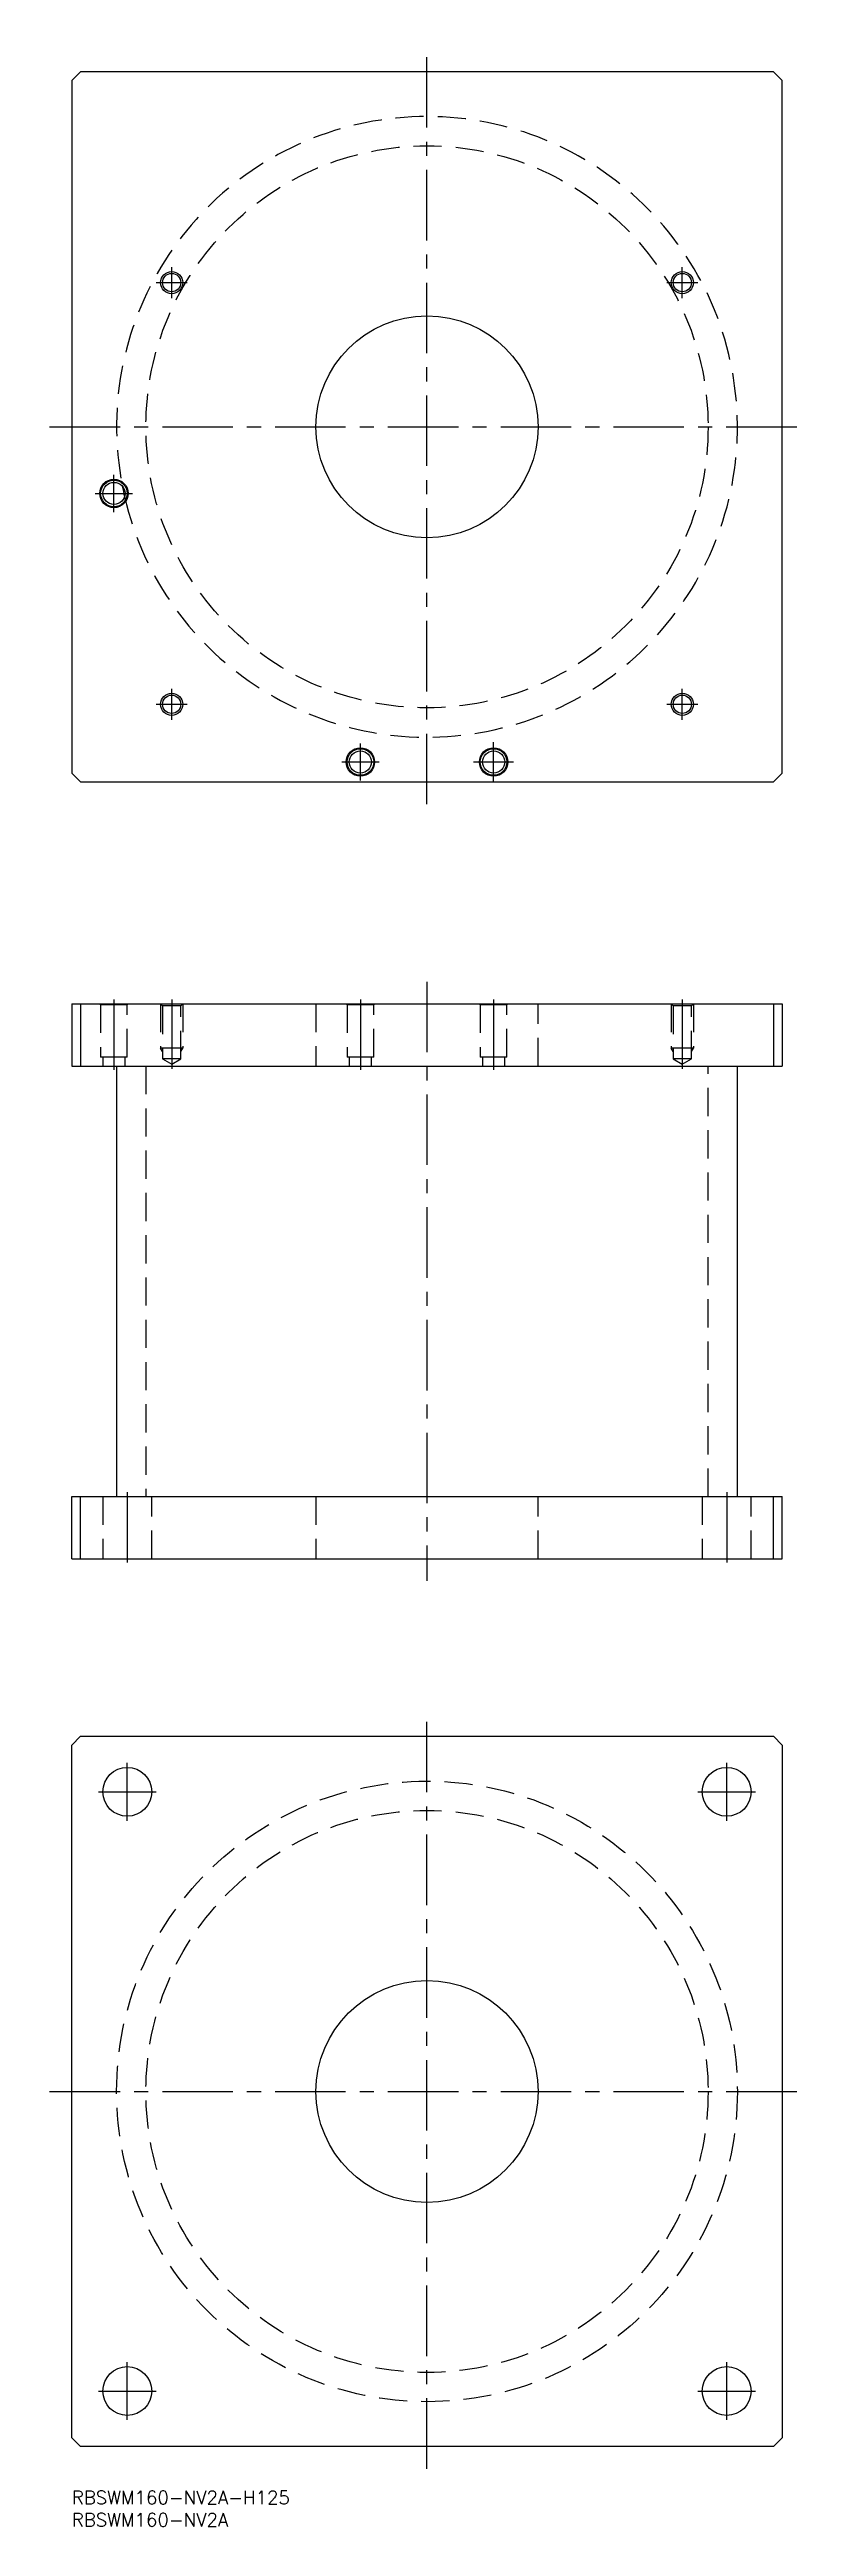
# Model space of a CAD drawing. Extents: x -5 to 165, y -8 to 550.
import ezdxf

# ---------------------------------------------------------------- set-up
doc = ezdxf.new("R2010")
doc.units = 0
doc.header["$LTSCALE"] = 0.5
doc.linetypes.add('CENTER', pattern=[50.8, 31.75, -6.35, 6.35, -6.35])
doc.linetypes.add('DASHED', pattern=[19.05, 12.7, -6.35])
for name, color, linetype in [('MSM_CENTER', 1, 'CENTER'), ('MSM_CONTINUOUS', 7, 'CONTINUOUS'), ('MSM_DASHED', 4, 'DASHED'), ('MSM_NARROW', 5, 'CONTINUOUS'), ('MSM_PART_NUMBER', 7, 'CONTINUOUS')]:
    doc.layers.add(name, color=color, linetype=linetype)
doc.styles.get("Standard").update_dxf_attribs({"font": 'txt.shx', "height": 3, "bigfont": 'bigfont.shx'})

msp = doc.modelspace()

# ---------------------------------------------------------------- linework, layer by layer
at = {"layer": 'MSM_CENTER'}
for p, q in [((80, 380), (80, 550)), ((19, 497.5), (26, 497.5)), ((22.5, 494), (22.5, 501)), ((134, 497.5), (141, 497.5)), ((137.5, 494), (137.5, 501)), ((-5, 465), (165, 465)), ((9.5, 445.8), (9.5, 454.2)), ((5.3, 450), (13.7, 450)), ((19, 402.5), (26, 402.5)), ((22.5, 399), (22.5, 406)), ((134, 402.5), (141, 402.5)), ((137.5, 399), (137.5, 406)), ((65, 385.3), (65, 393.7)), ((95, 385), (95, 394)), ((60.8, 389.5), (69.2, 389.5)), ((90.5, 389.5), (99.5, 389.5)), ((9.5, 336), (9.5, 320)), ((22.5, 336), (22.5, 320.407)), ((65, 336), (65, 320)), ((80, 340), (80, 205)), ((95, 336), (95, 320)), ((137.5, 336), (137.5, 320.407)), ((12.5, 225), (12.5, 209)), ((147.5, 225), (147.5, 209)), ((80, 5), (80, 175)), ((12.5, 151), (12.5, 164)), ((147.5, 151), (147.5, 164)), ((6, 157.5), (19, 157.5)), ((141, 157.5), (154, 157.5)), ((-5, 90), (165, 90)), ((12.5, 16), (12.5, 29)), ((147.5, 16), (147.5, 29)), ((6, 22.5), (19, 22.5)), ((141, 22.5), (154, 22.5))]:
    msp.add_line(p, q, dxfattribs=at)
at = {"layer": 'MSM_CONTINUOUS'}
for p, q in [((2, 545), (0, 543)), ((0, 543), (0, 387)), ((158, 545), (2, 545)), ((160, 543), (158, 545)), ((160, 387), (160, 543)), ((0, 387), (2, 385)), ((158, 385), (160, 387)), ((2, 385), (158, 385)), ((0, 335), (160, 335)), ((0, 335), (0, 321)), ((2, 335), (2, 321)), ((158, 335), (158, 321)), ((160, 335), (160, 321)), ((0, 321), (160, 321)), ((10.1, 321), (10.1, 224)), ((149.9, 224), (149.9, 321)), ((0, 210), (0, 224)), ((0, 224), (160, 224)), ((2, 210), (2, 224)), ((158, 210), (158, 224)), ((160, 210), (160, 224)), ((0, 210), (160, 210)), ((0, 168), (2, 170)), ((0, 12), (0, 168)), ((2, 170), (158, 170)), ((158, 170), (160, 168)), ((160, 168), (160, 12)), ((2, 10), (0, 12)), ((160, 12), (158, 10)), ((158, 10), (2, 10))]:
    msp.add_line(p, q, dxfattribs=at)
for centre, radius in [((22.5, 497.5), 2.067), ((137.5, 497.5), 2.067), ((80, 465), 25), ((9.5, 450), 3.2), ((9.5, 450), 3), ((9.5, 450), 2.5), ((22.5, 402.5), 2.067), ((137.5, 402.5), 2.067), ((65, 389.5), 3.2), ((65, 389.5), 3), ((65, 389.5), 2.5), ((95, 389.5), 3.2), ((95, 389.5), 3), ((95, 389.5), 2.5), ((12.5, 157.5), 5.5), ((147.5, 157.5), 5.5), ((80, 90), 25), ((12.5, 22.5), 5.5), ((147.5, 22.5), 5.5)]:
    msp.add_circle(centre, radius, dxfattribs=at)
msp.add_arc((80, 465), 69.9, 191.02089, 193.00207, dxfattribs=at)
at = {"layer": 'MSM_DASHED'}
for p, q in [((6.3, 335), (6.5, 334.8)), ((12.5, 334.8), (12.7, 335)), ((20, 335), (20.433, 334.567)), ((20, 335), (20, 325)), ((24.567, 334.567), (25, 335)), ((25, 335), (25, 325)), ((55, 335), (55, 321)), ((61.8, 335), (62, 334.8)), ((68, 334.8), (68.2, 335)), ((91.8, 335), (92, 334.8)), ((98, 334.8), (98.2, 335)), ((105, 321), (105, 335)), ((135, 335), (135.433, 334.567)), ((135, 335), (135, 325)), ((139.567, 334.567), (140, 335)), ((140, 335), (140, 325)), ((6.5, 334.8), (6.5, 323)), ((12.5, 334.8), (6.5, 334.8)), ((12.5, 323), (12.5, 334.8)), ((20.433, 334.567), (20.433, 322.6)), ((24.567, 334.567), (20.433, 334.567)), ((24.567, 322.6), (24.567, 334.567)), ((62, 334.8), (62, 323)), ((68, 334.8), (62, 334.8)), ((68, 323), (68, 334.8)), ((92, 334.8), (92, 323)), ((98, 334.8), (92, 334.8)), ((98, 323), (98, 334.8)), ((135.433, 334.567), (135.433, 322.6)), ((139.567, 334.567), (135.433, 334.567)), ((139.567, 322.6), (139.567, 334.567)), ((25, 325), (20, 325)), ((20.433, 324.25), (20, 325)), ((24.567, 324.25), (25, 325)), ((140, 325), (135, 325)), ((135.433, 324.25), (135, 325)), ((139.567, 324.25), (140, 325)), ((12.5, 323), (6.5, 323)), ((7, 323), (7, 321)), ((12, 321), (12, 323)), ((16.7, 321), (16.7, 224)), ((20.433, 322.6), (22.5, 321.407)), ((24.567, 322.6), (20.433, 322.6)), ((22.5, 321.407), (24.567, 322.6)), ((68, 323), (62, 323)), ((62.5, 323), (62.5, 321)), ((67.5, 321), (67.5, 323)), ((98, 323), (92, 323)), ((92.5, 323), (92.5, 321)), ((97.5, 321), (97.5, 323)), ((135.433, 322.6), (137.5, 321.407)), ((139.567, 322.6), (135.433, 322.6)), ((137.5, 321.407), (139.567, 322.6)), ((143.3, 224), (143.3, 321)), ((7, 224), (7, 210)), ((18, 210), (18, 224)), ((55, 224), (55, 210)), ((105, 210), (105, 224)), ((142, 224), (142, 210)), ((153, 210), (153, 224))]:
    msp.add_line(p, q, dxfattribs=at)
for centre, radius in [((80, 465), 63.3), ((80, 90), 69.9), ((80, 90), 63.3)]:
    msp.add_circle(centre, radius, dxfattribs=at)
msp.add_arc((80, 465), 69.9, 193.00207, 191.02089, dxfattribs=at)
at = {"layer": 'MSM_NARROW'}
for centre in [(22.5, 497.5), (137.5, 497.5), (22.5, 402.5), (137.5, 402.5)]:
    msp.add_circle(centre, 2.5, dxfattribs=at)

# ---------------------------------------------------------------- texts
at = {"layer": 'MSM_PART_NUMBER'}
for s, p in [('RBSWM160-NV2A-H125', (0, -3)), ('RBSWM160-NV2A', (0, -8))]:
    msp.add_text(s, height=3, dxfattribs=at).set_placement(p)

doc.saveas('drawing.dxf')
